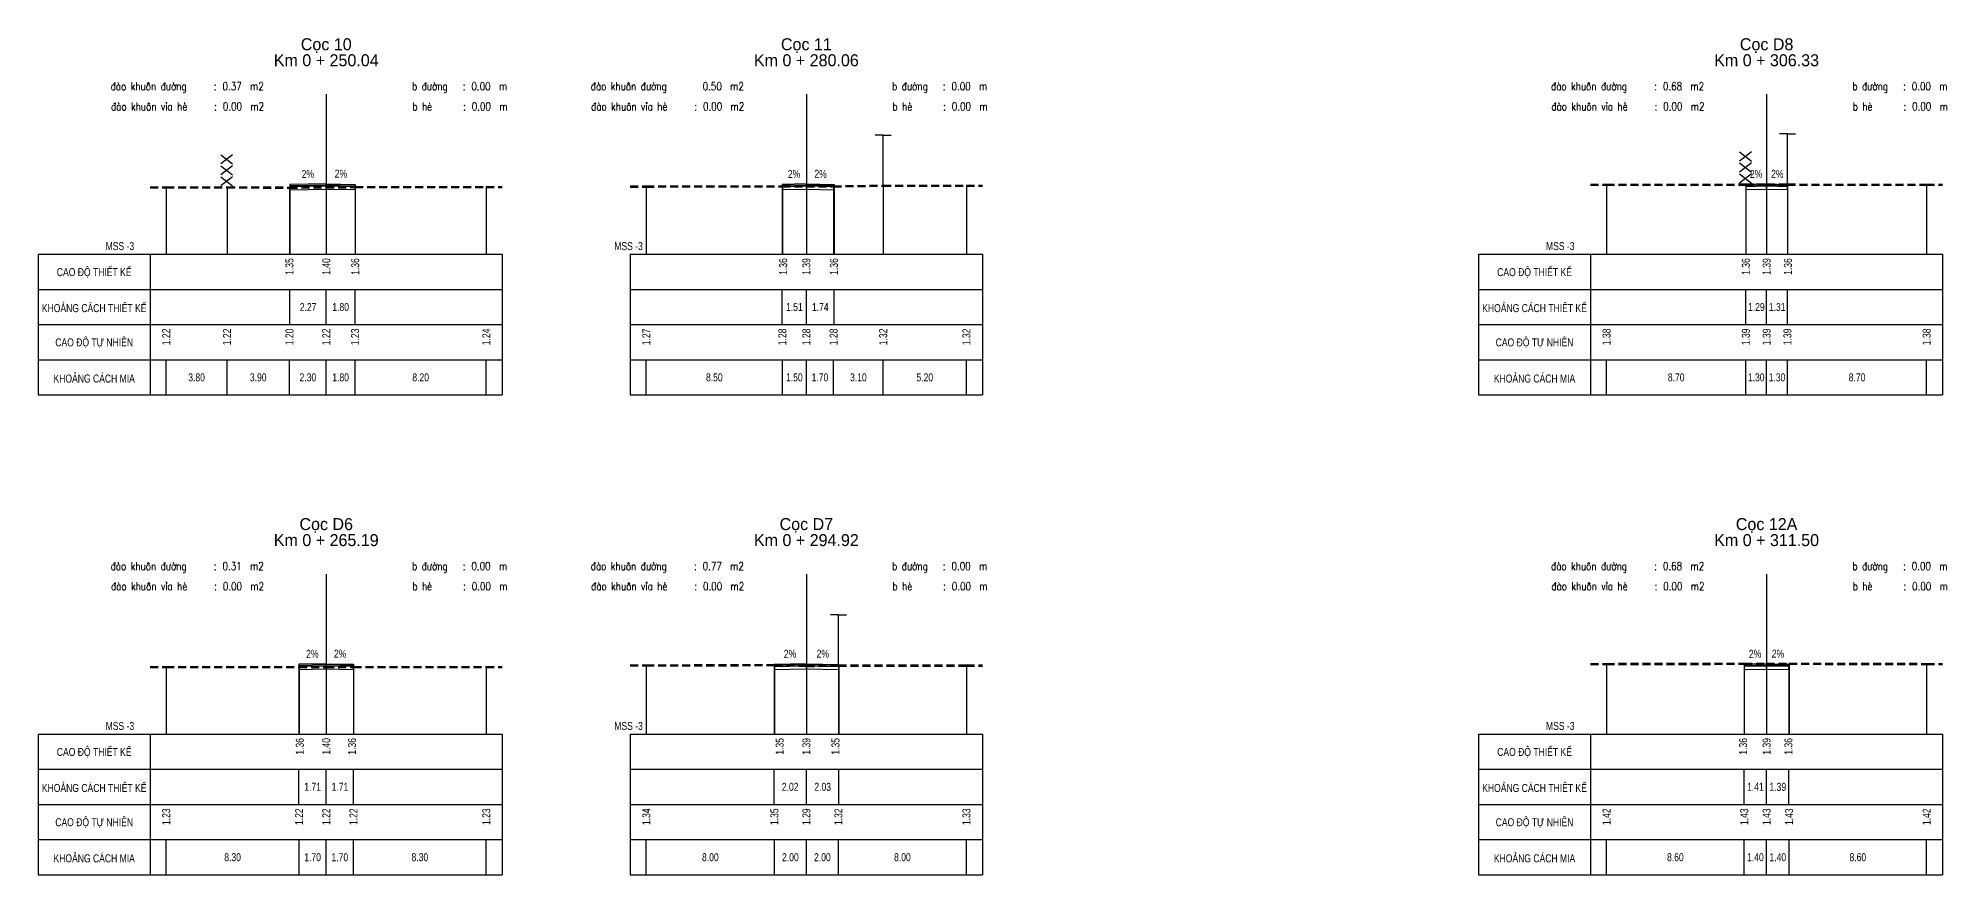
# Model space of a CAD drawing. Header units: inches. Extents: x 484 to 1266, y -181 to 819.
# Drawn here: x 969.6 to 1088.8, y -181.4 to -129.1 of the extents above; entities that cross this region are included whole.
import ezdxf
from ezdxf.enums import TextEntityAlignment as Align

# ---------------------------------------------------------------- set-up
doc = ezdxf.new("R2010")
doc.units = ezdxf.units.IN
doc.header["$MEASUREMENT"] = 0
doc.linetypes.add('HIDDEN', pattern=[0.375, 0.25, -0.125])
for name, color, linetype in [('Bang TN tu nhien', 3, 'Continuous'), ('Dien thiet ke TN', 2, 'Continuous'), ('Duong dong trac ngang tu nhien', 9, 'Continuous'), ('KH_VAT', 8, 'Continuous'), ('Khuon duong1', 14, 'Continuous'), ('Mat duong PD 1', 1, 'Continuous'), ('Trac ngang tu nhien', 3, 'Continuous'), ('TracNgang', 7, 'Continuous')]:
    doc.layers.add(name, color=color, linetype=linetype)
doc.layers.add('LC Text1', color=3, linetype='Continuous', lineweight=20)
doc.layers.add('LC Text2', color=7, linetype='Continuous', lineweight=25)
doc.styles.add('BangTN', font='viet buddy.shx', dxfattribs={"width": 0.8})
doc.styles.add('LC 3', font='vnsimli.shx', dxfattribs={"width": 0.75})

# ---------------------------------------------------------------- blocks, each defined once
blk = doc.blocks.new('HANGRAO')
at = {"color": 2, "linetype": 'Continuous'}
for p, q in [((-1.32, 6.67), (1.16, 4.76)), ((1.16, 6.67), (-1.32, 4.76)), ((1.16, 4.38), (-1.32, 2.47)), ((-1.32, 4.38), (1.16, 2.47)), ((-1.32, 2.09), (1.16, 0.18)), ((1.16, 2.09), (-1.32, 0.18))]:
    blk.add_line(p, q, dxfattribs=at)
blk = doc.blocks.new('ChieuDungVat3.dwg')
at = {"layer": 'KH_VAT', "color": 1, "xscale": 1.5, "yscale": 1.5, "zscale": 1.5}
blk.add_blockref('HANGRAO', (0, 0), dxfattribs=at)
blk = doc.blocks.new('CHIEUDUNGVAT12')
at = {"layer": 'KH_VAT', "color": 1}
for q in [(-2.5, 15.63), (2.5, 15.63)]:
    blk.add_line((0, 15.63), q, dxfattribs=at)
at = {"layer": 'KH_VAT', "color": 7}
blk.add_lwpolyline([(0, 0), (0, 15.63)], dxfattribs=at)
blk = doc.blocks.new('ChieuDungVat4.dwg')
at = {"layer": 'KH_VAT', "color": 1}
blk.add_blockref('CHIEUDUNGVAT12', (0, 0), dxfattribs=at)

msp = doc.modelspace()

# ---------------------------------------------------------------- linework, layer by layer
at = {"layer": 'Bang TN tu nhien', "color": 3}
for p, q in [((987.55, -132.61), (987.55, -142.61)), ((1017.55, -132.61), (1017.55, -142.61)), ((1077.55, -132.61), (1077.55, -142.61)), ((969.55, -142.61), (969.55, -151.41)), ((969.55, -142.61), (998.55, -142.61)), ((976.55, -142.61), (976.55, -151.41)), ((998.55, -142.61), (998.55, -151.41)), ((1006.55, -142.61), (1006.55, -151.41)), ((1006.55, -142.61), (1028.55, -142.61)), ((1028.55, -142.61), (1028.55, -151.41)), ((1059.55, -142.61), (1059.55, -151.41)), ((1059.55, -142.61), (1088.55, -142.61)), ((1066.55, -142.61), (1066.55, -151.41)), ((1088.55, -142.61), (1088.55, -151.41)), ((969.55, -144.81), (998.55, -144.81)), ((1006.55, -144.81), (1028.55, -144.81)), ((1059.55, -144.81), (1088.55, -144.81)), ((969.55, -147.01), (998.55, -147.01)), ((1006.55, -147.01), (1028.55, -147.01)), ((1059.55, -147.01), (1088.55, -147.01)), ((969.55, -149.21), (998.55, -149.21)), ((1006.55, -149.21), (1028.55, -149.21)), ((1059.55, -149.21), (1088.55, -149.21)), ((969.55, -151.41), (998.55, -151.41)), ((1006.55, -151.41), (1028.55, -151.41)), ((1059.55, -151.41), (1088.55, -151.41)), ((987.55, -162.61), (987.55, -172.61)), ((1017.55, -162.61), (1017.55, -172.61)), ((1077.55, -162.61), (1077.55, -172.61)), ((969.55, -172.61), (969.55, -181.41)), ((969.55, -172.61), (998.55, -172.61)), ((976.55, -172.61), (976.55, -181.41)), ((998.55, -172.61), (998.55, -181.41)), ((1006.55, -172.61), (1006.55, -181.41)), ((1006.55, -172.61), (1028.55, -172.61)), ((1028.55, -172.61), (1028.55, -181.41)), ((1059.55, -172.61), (1059.55, -181.41)), ((1059.55, -172.61), (1088.55, -172.61)), ((1066.55, -172.61), (1066.55, -181.41)), ((1088.55, -172.61), (1088.55, -181.41)), ((969.55, -174.81), (998.55, -174.81)), ((1006.55, -174.81), (1028.55, -174.81)), ((1059.55, -174.81), (1088.55, -174.81)), ((969.55, -177.01), (998.55, -177.01)), ((1006.55, -177.01), (1028.55, -177.01)), ((1059.55, -177.01), (1088.55, -177.01)), ((969.55, -179.21), (998.55, -179.21)), ((1006.55, -179.21), (1028.55, -179.21)), ((1059.55, -179.21), (1088.55, -179.21)), ((969.55, -181.41), (998.55, -181.41)), ((1006.55, -181.41), (1028.55, -181.41)), ((1059.55, -181.41), (1088.55, -181.41))]:
    msp.add_line(p, q, dxfattribs=at)
at = {"layer": 'Dien thiet ke TN'}
for p, q in [((985.28, -138.26), (985.28, -142.61)), ((985.28, -138.26), (985.28, -142.61)), ((985.28, -138.26), (985.28, -142.61)), ((985.28, -138.26), (985.28, -142.61)), ((985.28, -138.26), (985.28, -142.61)), ((987.55, -138.22), (987.55, -142.61)), ((987.55, -138.22), (987.55, -142.61)), ((989.35, -138.25), (989.35, -142.61)), ((989.35, -138.25), (989.35, -142.61)), ((989.35, -138.25), (989.35, -142.61)), ((989.35, -138.25), (989.35, -142.61)), ((989.35, -138.25), (989.35, -142.61)), ((1016.04, -138.25), (1016.04, -142.61)), ((1016.04, -138.25), (1016.04, -142.61)), ((1016.04, -138.25), (1016.04, -142.61)), ((1016.04, -138.25), (1016.04, -142.61)), ((1016.04, -138.25), (1016.04, -142.61)), ((1017.55, -138.22), (1017.55, -142.61)), ((1017.55, -138.22), (1017.55, -142.61)), ((1019.29, -138.26), (1019.29, -142.61)), ((1019.29, -138.26), (1019.29, -142.61)), ((1019.29, -138.26), (1019.29, -142.61)), ((1019.29, -138.26), (1019.29, -142.61)), ((1019.29, -138.26), (1019.29, -142.61)), ((1076.26, -138.25), (1076.26, -142.61)), ((1076.26, -138.25), (1076.26, -142.61)), ((1076.26, -138.25), (1076.26, -142.61)), ((1076.26, -138.25), (1076.26, -142.61)), ((1076.26, -138.25), (1076.26, -142.61)), ((1077.55, -138.22), (1077.55, -142.61)), ((1077.55, -138.22), (1077.55, -142.61)), ((1078.86, -138.25), (1078.86, -142.61)), ((1078.86, -138.25), (1078.86, -142.61)), ((1078.86, -138.25), (1078.86, -142.61)), ((1078.86, -138.25), (1078.86, -142.61)), ((1078.86, -138.25), (1078.86, -142.61)), ((985.84, -168.25), (985.84, -172.61)), ((985.84, -168.25), (985.84, -172.61)), ((985.84, -168.25), (985.84, -172.61)), ((985.84, -168.25), (985.84, -172.61)), ((985.84, -168.25), (985.84, -172.61)), ((987.55, -168.22), (987.55, -172.61)), ((987.55, -168.22), (987.55, -172.61)), ((989.26, -168.25), (989.26, -172.61)), ((989.26, -168.25), (989.26, -172.61)), ((989.26, -168.25), (989.26, -172.61)), ((989.26, -168.25), (989.26, -172.61)), ((989.26, -168.25), (989.26, -172.61)), ((1015.53, -168.26), (1015.53, -172.61)), ((1015.53, -168.26), (1015.53, -172.61)), ((1015.53, -168.26), (1015.53, -172.61)), ((1015.53, -168.26), (1015.53, -172.61)), ((1015.53, -168.26), (1015.53, -172.61)), ((1017.55, -168.22), (1017.55, -172.61)), ((1017.55, -168.22), (1017.55, -172.61)), ((1019.58, -168.26), (1019.58, -172.61)), ((1019.58, -168.26), (1019.58, -172.61)), ((1019.58, -168.26), (1019.58, -172.61)), ((1019.58, -168.26), (1019.58, -172.61)), ((1019.58, -168.26), (1019.58, -172.61)), ((1076.14, -168.25), (1076.14, -172.61)), ((1076.14, -168.25), (1076.14, -172.61)), ((1076.14, -168.25), (1076.14, -172.61)), ((1076.14, -168.25), (1076.14, -172.61)), ((1076.14, -168.25), (1076.14, -172.61)), ((1077.55, -168.23), (1077.55, -172.61)), ((1077.55, -168.23), (1077.55, -172.61)), ((1078.94, -168.25), (1078.94, -172.61)), ((1078.94, -168.25), (1078.94, -172.61)), ((1078.94, -168.25), (1078.94, -172.61)), ((1078.94, -168.25), (1078.94, -172.61)), ((1078.94, -168.25), (1078.94, -172.61))]:
    msp.add_line(p, q, dxfattribs=at)
at = {"layer": 'Duong dong trac ngang tu nhien', "color": 8}
for p, q in [((1007.55, -138.34), (1007.55, -142.61)), ((1016.05, -138.33), (1016.05, -142.61)), ((1017.55, -138.33), (1017.55, -142.61)), ((1019.25, -138.33), (1019.25, -142.61)), ((1022.35, -138.29), (1022.35, -142.61)), ((1027.55, -138.29), (1027.55, -142.61)), ((1067.55, -138.23), (1067.55, -142.61)), ((1076.25, -138.22), (1076.25, -142.61)), ((1077.55, -138.22), (1077.55, -142.61)), ((1078.85, -138.22), (1078.85, -142.61)), ((1087.55, -138.23), (1087.55, -142.61)), ((977.55, -138.39), (977.55, -142.61)), ((981.35, -138.39), (981.35, -142.61)), ((985.25, -138.41), (985.25, -142.61)), ((987.55, -138.39), (987.55, -142.61)), ((989.35, -138.38), (989.35, -142.61)), ((997.55, -138.38), (997.55, -142.61)), ((977.55, -168.39), (977.55, -172.61)), ((985.85, -168.39), (985.85, -172.61)), ((987.55, -168.39), (987.55, -172.61)), ((989.25, -168.39), (989.25, -172.61)), ((997.55, -168.38), (997.55, -172.61)), ((1007.55, -168.28), (1007.55, -172.61)), ((1015.55, -168.26), (1015.55, -172.61)), ((1017.55, -168.32), (1017.55, -172.61)), ((1019.55, -168.29), (1019.55, -172.61)), ((1027.55, -168.29), (1027.55, -172.61)), ((1067.55, -168.19), (1067.55, -172.61)), ((1076.15, -168.18), (1076.15, -172.61)), ((1077.55, -168.18), (1077.55, -172.61)), ((1078.95, -168.18), (1078.95, -172.61)), ((1087.55, -168.19), (1087.55, -172.61))]:
    msp.add_line(p, q, dxfattribs=at)
at = {"layer": 'Khuon duong1', "color": 4}
for points in [[(985.28, -138.26), (985.28, -138.31), (985.28, -138.38), (985.28, -138.58), (987.55, -138.54), (987.55, -138.34), (987.55, -138.27), (987.55, -138.22)], [(987.55, -138.22), (987.55, -138.27), (987.55, -138.34), (987.55, -138.54), (989.35, -138.57), (989.35, -138.37), (989.35, -138.3), (989.35, -138.25)], [(1016.04, -138.25), (1016.04, -138.3), (1016.04, -138.37), (1016.04, -138.57), (1017.55, -138.54), (1017.55, -138.34), (1017.55, -138.27), (1017.55, -138.22)], [(1017.55, -138.22), (1017.55, -138.27), (1017.55, -138.34), (1017.55, -138.54), (1019.29, -138.58), (1019.29, -138.38), (1019.29, -138.31), (1019.29, -138.26)], [(1076.26, -138.25), (1076.26, -138.3), (1076.26, -138.37), (1076.26, -138.57), (1077.55, -138.54), (1077.55, -138.34), (1077.55, -138.27), (1077.55, -138.22)], [(1077.55, -138.22), (1077.55, -138.27), (1077.55, -138.34), (1077.55, -138.54), (1078.86, -138.57), (1078.86, -138.37), (1078.86, -138.3), (1078.86, -138.25)], [(985.84, -168.25), (985.84, -168.3), (985.84, -168.37), (985.84, -168.57), (987.55, -168.54), (987.55, -168.34), (987.55, -168.27), (987.55, -168.22)], [(987.55, -168.22), (987.55, -168.27), (987.55, -168.34), (987.55, -168.54), (989.26, -168.57), (989.26, -168.37), (989.26, -168.3), (989.26, -168.25)], [(1015.53, -168.26), (1015.53, -168.31), (1015.53, -168.38), (1015.53, -168.58), (1017.55, -168.54), (1017.55, -168.34), (1017.55, -168.27), (1017.55, -168.22)], [(1017.55, -168.22), (1017.55, -168.27), (1017.55, -168.34), (1017.55, -168.54), (1019.58, -168.58), (1019.58, -168.38), (1019.58, -168.31), (1019.58, -168.26)], [(1076.14, -168.25), (1076.14, -168.3), (1076.14, -168.37), (1076.14, -168.57), (1077.55, -168.55), (1077.55, -168.35), (1077.55, -168.28), (1077.55, -168.23)], [(1077.55, -168.23), (1077.55, -168.28), (1077.55, -168.35), (1077.55, -168.55), (1078.94, -168.57), (1078.94, -168.37), (1078.94, -168.3), (1078.94, -168.25)]]:
    msp.add_lwpolyline(points, dxfattribs=at)
at = {"layer": 'Khuon duong1', "color": 2}
for points in [[(985.28, -138.31), (987.55, -138.27)], [(987.55, -138.27), (989.35, -138.3)], [(1016.04, -138.3), (1017.55, -138.27)], [(1017.55, -138.27), (1019.29, -138.31)], [(1076.26, -138.3), (1077.55, -138.27)], [(1077.55, -138.27), (1078.86, -138.3)], [(985.84, -168.3), (987.55, -168.27)], [(987.55, -168.27), (989.26, -168.3)], [(1015.53, -168.31), (1017.55, -168.27)], [(1017.55, -168.27), (1019.58, -168.31)], [(1076.14, -168.3), (1077.55, -168.28)], [(1077.55, -168.28), (1078.94, -168.3)]]:
    msp.add_lwpolyline(points, dxfattribs=at)
at = {"layer": 'Khuon duong1', "color": 3}
for points in [[(985.28, -138.38), (987.55, -138.34)], [(987.55, -138.34), (989.35, -138.37)], [(1016.04, -138.37), (1017.55, -138.34)], [(1017.55, -138.34), (1019.29, -138.38)], [(1076.26, -138.37), (1077.55, -138.34)], [(1077.55, -138.34), (1078.86, -138.37)], [(985.84, -168.37), (987.55, -168.34)], [(987.55, -168.34), (989.26, -168.37)], [(1015.53, -168.38), (1017.55, -168.34)], [(1017.55, -168.34), (1019.58, -168.38)], [(1076.14, -168.37), (1077.55, -168.35)], [(1077.55, -168.35), (1078.94, -168.37)]]:
    msp.add_lwpolyline(points, dxfattribs=at)
at = {"layer": 'Mat duong PD 1'}
for points in [[(987.55, -138.22), (985.28, -138.26)], [(987.55, -138.22), (989.35, -138.25)], [(1017.55, -138.22), (1016.04, -138.25)], [(1017.55, -138.22), (1019.29, -138.26)], [(1077.55, -138.22), (1076.26, -138.25)], [(1077.55, -138.22), (1078.86, -138.25)], [(987.55, -168.22), (985.84, -168.25)], [(987.55, -168.22), (989.26, -168.25)], [(1017.55, -168.22), (1015.53, -168.26)], [(1017.55, -168.22), (1019.58, -168.26)], [(1077.55, -168.23), (1076.14, -168.25)], [(1077.55, -168.23), (1078.94, -168.25)]]:
    msp.add_lwpolyline(points, dxfattribs=at)
at = {"layer": 'Trac ngang tu nhien', "color": 4, "linetype": 'HIDDEN', "ltscale": 2}
for points in [[(1006.55, -138.34), (1007.55, -138.34), (1016.05, -138.33), (1017.55, -138.33), (1019.25, -138.33), (1022.35, -138.29), (1027.55, -138.29), (1028.55, -138.29)], [(1066.55, -138.23), (1067.55, -138.23), (1076.25, -138.22), (1077.55, -138.22), (1078.85, -138.22), (1087.55, -138.23), (1088.55, -138.23)], [(1066.55, -138.3), (1067.55, -138.3), (1076.25, -138.29), (1077.55, -138.29), (1078.85, -138.29), (1087.55, -138.3), (1088.55, -138.3)], [(976.55, -138.39), (977.55, -138.39), (981.35, -138.39), (985.25, -138.41), (987.55, -138.39), (989.35, -138.38), (997.55, -138.38), (998.55, -138.38)], [(976.55, -138.46), (977.55, -138.46), (981.35, -138.46), (985.25, -138.48), (987.55, -138.46), (989.35, -138.45), (997.55, -138.45), (998.55, -138.45)], [(1006.55, -138.41), (1007.55, -138.41), (1016.05, -138.4), (1017.55, -138.4), (1019.25, -138.4), (1022.35, -138.36), (1027.55, -138.36), (1028.55, -138.36)], [(976.55, -168.39), (977.55, -168.39), (985.85, -168.39), (987.55, -168.39), (989.25, -168.39), (997.55, -168.38), (998.55, -168.38)], [(976.55, -168.46), (977.55, -168.46), (985.85, -168.46), (987.55, -168.46), (989.25, -168.46), (997.55, -168.45), (998.55, -168.45)], [(1006.55, -168.28), (1007.55, -168.28), (1015.55, -168.26), (1017.55, -168.32), (1019.55, -168.29), (1027.55, -168.29), (1028.55, -168.29)], [(1006.55, -168.35), (1007.55, -168.35), (1015.55, -168.33), (1017.55, -168.39), (1019.55, -168.36), (1027.55, -168.36), (1028.55, -168.36)], [(1066.55, -168.19), (1067.55, -168.19), (1076.15, -168.18), (1077.55, -168.18), (1078.95, -168.18), (1087.55, -168.19), (1088.55, -168.19)], [(1066.55, -168.26), (1067.55, -168.26), (1076.15, -168.25), (1077.55, -168.25), (1078.95, -168.25), (1087.55, -168.26), (1088.55, -168.26)]]:
    msp.add_lwpolyline(points, dxfattribs=at)
at = {"layer": 'TracNgang', "color": 2}
for p, q in [((985.28, -147.01), (985.28, -144.81)), ((987.55, -147.01), (987.55, -144.81)), ((989.35, -147.01), (989.35, -144.81)), ((1016.04, -147.01), (1016.04, -144.81)), ((1017.55, -147.01), (1017.55, -144.81)), ((1019.29, -147.01), (1019.29, -144.81)), ((1076.26, -147.01), (1076.26, -144.81)), ((1077.55, -147.01), (1077.55, -144.81)), ((1078.86, -147.01), (1078.86, -144.81)), ((985.84, -177.01), (985.84, -174.81)), ((987.55, -177.01), (987.55, -174.81)), ((989.26, -177.01), (989.26, -174.81)), ((1015.53, -177.01), (1015.53, -174.81)), ((1015.53, -177.01), (1015.53, -174.81)), ((1017.55, -177.01), (1017.55, -174.81)), ((1019.58, -177.01), (1019.58, -174.81)), ((1076.14, -177.01), (1076.14, -174.81)), ((1077.55, -177.01), (1077.55, -174.81)), ((1078.94, -177.01), (1078.94, -174.81))]:
    msp.add_line(p, q, dxfattribs=at)
at = {"layer": 'TracNgang', "color": 3}
for p, q in [((977.55, -151.41), (977.55, -149.21)), ((981.35, -151.41), (981.35, -149.21)), ((985.25, -151.41), (985.25, -149.21)), ((987.55, -151.41), (987.55, -149.21)), ((989.35, -151.41), (989.35, -149.21)), ((997.55, -151.41), (997.55, -149.21)), ((1007.55, -151.41), (1007.55, -149.21)), ((1016.05, -151.41), (1016.05, -149.21)), ((1017.55, -151.41), (1017.55, -149.21)), ((1019.25, -151.41), (1019.25, -149.21)), ((1022.35, -151.41), (1022.35, -149.21)), ((1027.55, -151.41), (1027.55, -149.21)), ((1067.55, -151.41), (1067.55, -149.21)), ((1076.25, -151.41), (1076.25, -149.21)), ((1077.55, -151.41), (1077.55, -149.21)), ((1078.85, -151.41), (1078.85, -149.21)), ((1087.55, -151.41), (1087.55, -149.21)), ((977.55, -181.41), (977.55, -179.21)), ((985.85, -181.41), (985.85, -179.21)), ((987.55, -181.41), (987.55, -179.21)), ((989.25, -181.41), (989.25, -179.21)), ((997.55, -181.41), (997.55, -179.21)), ((1007.55, -181.41), (1007.55, -179.21)), ((1015.55, -181.41), (1015.55, -179.21)), ((1017.55, -181.41), (1017.55, -179.21)), ((1019.55, -181.41), (1019.55, -179.21)), ((1027.55, -181.41), (1027.55, -179.21)), ((1067.55, -181.41), (1067.55, -179.21)), ((1076.15, -181.41), (1076.15, -179.21)), ((1077.55, -181.41), (1077.55, -179.21)), ((1078.95, -181.41), (1078.95, -179.21)), ((1087.55, -181.41), (1087.55, -179.21))]:
    msp.add_line(p, q, dxfattribs=at)

# ---------------------------------------------------------------- block references
at = {"color": 3, "xscale": 0.1999999999999993, "yscale": 0.1999999999999993, "zscale": 0.1999999999999993}
for name, p in [('ChieuDungVat4.dwg', (1022.35, -138.29)), ('ChieuDungVat4.dwg', (1078.85, -138.22)), ('ChieuDungVat3.dwg', (981.35, -138.39)), ('ChieuDungVat3.dwg', (1076.25, -138.22)), ('ChieuDungVat4.dwg', (1019.55, -168.29))]:
    msp.add_blockref(name, p, dxfattribs=at)

# ---------------------------------------------------------------- texts
at = {"layer": 'Bang TN tu nhien', "color": 3, "style": 'BangTN', "width": 0.8}
for s, p in [('CAO ĐỘ THIẾT KẾ', (973.05, -143.71)), ('CAO ĐỘ THIẾT KẾ', (1063.05, -143.71)), ('KHOẢNG CÁCH THIÊT KẾ', (973.05, -145.91)), ('KHOẢNG CÁCH THIÊT KẾ', (1063.05, -145.91)), ('CAO ĐỘ TỰ NHIÊN', (973.05, -148.11)), ('CAO ĐỘ TỰ NHIÊN', (1063.05, -148.11)), ('KHOẢNG CÁCH MIA', (973.05, -150.31)), ('KHOẢNG CÁCH MIA', (1063.05, -150.31)), ('CAO ĐỘ THIẾT KẾ', (973.05, -173.71)), ('CAO ĐỘ THIẾT KẾ', (1063.05, -173.71)), ('KHOẢNG CÁCH THIÊT KẾ', (973.05, -175.91)), ('KHOẢNG CÁCH THIÊT KẾ', (1063.05, -175.91)), ('CAO ĐỘ TỰ NHIÊN', (973.05, -178.11)), ('CAO ĐỘ TỰ NHIÊN', (1063.05, -178.11)), ('KHOẢNG CÁCH MIA', (973.05, -180.31)), ('KHOẢNG CÁCH MIA', (1063.05, -180.31))]:
    msp.add_text(s, height=0.5, dxfattribs=at).set_placement(p, align=Align.MIDDLE)
at = {"layer": 'Dien thiet ke TN', "color": 2, "style": 'BangTN', "width": 0.8}
for rotation, p in [(1.1458, (986.41, -137.99)), (358.8542, (988.46, -137.98)), (1.1458, (1016.79, -137.99)), (358.8542, (1018.43, -137.99)), (1.1458, (1076.9, -137.99)), (358.8542, (1078.21, -137.99)), (1.1458, (986.69, -167.99)), (358.8542, (988.41, -167.99)), (1.1458, (1016.54, -167.99)), (358.8542, (1018.57, -167.99)), (1.1458, (1076.84, -167.99)), (358.8542, (1078.25, -167.99))]:
    msp.add_text('2%', height=0.5, rotation=rotation, dxfattribs=at).set_placement(p, align=Align.BOTTOM_CENTER)
at = {"layer": 'LC Text1', "color": 3, "style": 'LC 3', "width": 0.8}
for s, p in [('®µo khu«n ®\xadêng', (974.08, -132.36)), (':', (980.53, -132.36)), ('0.37', (981.07, -132.36)), ('m2', (982.79, -132.36)), ('b ®\xadêng', (992.91, -132.36)), (':', (996.08, -132.36)), ('0.00', (996.62, -132.36)), ('m', (998.34, -132.36)), ('®µo khu«n ®\xadêng', (1004.08, -132.36)), ('0.50', (1011.07, -132.36)), ('m2', (1012.79, -132.36)), ('b ®\xadêng', (1022.91, -132.36)), (':', (1026.08, -132.36)), ('0.00', (1026.62, -132.36)), ('m', (1028.34, -132.36)), ('®µo khu«n ®\xadêng', (1064.08, -132.36)), (':', (1070.53, -132.36)), ('0.68', (1071.07, -132.36)), ('m2', (1072.79, -132.36)), ('b ®\xadêng', (1082.91, -132.36)), (':', (1086.08, -132.36)), ('0.00', (1086.62, -132.36)), ('m', (1088.34, -132.36)), ('®µo khu«n vØa hÌ', (974.1, -133.62)), (':', (980.55, -133.62)), ('0.00', (981.09, -133.62)), ('m2', (982.81, -133.62)), ('b hÌ', (992.93, -133.62)), (':', (996.1, -133.62)), ('0.00', (996.64, -133.62)), ('m', (998.36, -133.62)), ('®µo khu«n vØa hÌ', (1004.1, -133.62)), (':', (1010.55, -133.62)), ('0.00', (1011.09, -133.62)), ('m2', (1012.81, -133.62)), ('b hÌ', (1022.93, -133.62)), (':', (1026.1, -133.62)), ('0.00', (1026.64, -133.62)), ('m', (1028.36, -133.62)), ('®µo khu«n vØa hÌ', (1064.1, -133.62)), (':', (1070.55, -133.62)), ('0.00', (1071.09, -133.62)), ('m2', (1072.81, -133.62)), ('b hÌ', (1082.93, -133.62)), (':', (1086.1, -133.62)), ('0.00', (1086.64, -133.62)), ('m', (1088.36, -133.62)), ('®µo khu«n ®\xadêng', (974.08, -162.36)), (':', (980.53, -162.36)), ('0.31', (981.07, -162.36)), ('m2', (982.79, -162.36)), ('b ®\xadêng', (992.91, -162.36)), (':', (996.08, -162.36)), ('0.00', (996.62, -162.36)), ('m', (998.34, -162.36)), ('®µo khu«n ®\xadêng', (1004.08, -162.36)), (':', (1010.53, -162.36)), ('0.77', (1011.07, -162.36)), ('m2', (1012.79, -162.36)), ('b ®\xadêng', (1022.91, -162.36)), (':', (1026.08, -162.36)), ('0.00', (1026.62, -162.36)), ('m', (1028.34, -162.36)), ('®µo khu«n ®\xadêng', (1064.08, -162.36)), (':', (1070.53, -162.36)), ('0.68', (1071.07, -162.36)), ('m2', (1072.79, -162.36)), ('b ®\xadêng', (1082.91, -162.36)), (':', (1086.08, -162.36)), ('0.00', (1086.62, -162.36)), ('m', (1088.34, -162.36)), ('®µo khu«n vØa hÌ', (974.1, -163.62)), (':', (980.55, -163.62)), ('0.00', (981.09, -163.62)), ('m2', (982.81, -163.62)), ('b hÌ', (992.93, -163.62)), (':', (996.1, -163.62)), ('0.00', (996.64, -163.62)), ('m', (998.36, -163.62)), ('®µo khu«n vØa hÌ', (1004.1, -163.62)), (':', (1010.55, -163.62)), ('0.00', (1011.09, -163.62)), ('m2', (1012.81, -163.62)), ('b hÌ', (1022.93, -163.62)), (':', (1026.1, -163.62)), ('0.00', (1026.64, -163.62)), ('m', (1028.36, -163.62)), ('®µo khu«n vØa hÌ', (1064.1, -163.62)), (':', (1070.55, -163.62)), ('0.00', (1071.09, -163.62)), ('m2', (1072.81, -163.62)), ('b hÌ', (1082.93, -163.62)), (':', (1086.1, -163.62)), ('0.00', (1086.64, -163.62)), ('m', (1088.36, -163.62))]:
    msp.add_text(s, height=0.5, rotation=359.9992, dxfattribs=at).set_placement(p)
at = {"layer": 'LC Text2', "color": 3, "style": 'BangTN'}
for s, p in [('Cọc 10', (987.55, -129.86)), ('Cọc 11', (1017.55, -129.86)), ('Cọc D8', (1077.55, -129.86)), ('Km 0 + 250.04', (987.55, -130.86)), ('Km 0 + 280.06', (1017.55, -130.86)), ('Km 0 + 306.33', (1077.55, -130.86)), ('Cọc D6', (987.55, -159.86)), ('Cọc D7', (1017.55, -159.86)), ('Cọc 12A', (1077.55, -159.86)), ('Km 0 + 265.19', (987.55, -160.86)), ('Km 0 + 294.92', (1017.55, -160.86)), ('Km 0 + 311.50', (1077.55, -160.86))]:
    msp.add_text(s, height=0.75, dxfattribs=at).set_placement(p, align=Align.CENTER)
at = {"layer": 'LC Text2', "color": 3, "char_height": 0.5, "style": 'BangTN'}
for insert, attachment_point in [((975.55, -142.36), 9), ((1005.55, -142.36), 7), ((1065.55, -142.36), 9), ((975.55, -172.36), 9), ((1005.55, -172.36), 7), ((1065.55, -172.36), 9)]:
    msp.add_mtext('MSS -3', dxfattribs=dict(at, insert=insert, attachment_point=attachment_point))
at = {"layer": 'TracNgang', "color": 2, "style": 'BangTN', "width": 0.8}
for s, p in [('1.35', (985.25, -142.86)), ('1.40', (987.55, -142.86)), ('1.36', (989.36, -142.86)), ('1.36', (1016.1, -142.86)), ('1.39', (1017.55, -142.86)), ('1.36', (1019.27, -142.86)), ('1.36', (1076.25, -142.86)), ('1.39', (1077.55, -142.86)), ('1.36', (1078.88, -142.86)), ('1.36', (985.9, -172.86)), ('1.40', (987.55, -172.86)), ('1.36', (989.16, -172.86)), ('1.35', (1015.88, -172.86)), ('1.39', (1017.55, -172.86)), ('1.35', (1019.37, -172.86)), ('1.36', (1076.08, -172.86)), ('1.39', (1077.55, -172.86)), ('1.36', (1078.91, -172.86))]:
    msp.add_text(s, height=0.5, rotation=90, dxfattribs=at).set_placement(p, align=Align.MIDDLE_RIGHT)
for s, p in [('2.27', (986.42, -145.91)), ('1.80', (988.45, -145.91)), ('1.51', (1016.8, -145.91)), ('1.74', (1018.42, -145.91)), ('1.29', (1076.91, -145.91)), ('1.31', (1078.21, -145.91)), ('1.71', (986.7, -175.91)), ('1.71', (988.41, -175.91)), ('2.02', (1016.54, -175.91)), ('2.03', (1018.57, -175.91)), ('1.41', (1076.85, -175.91)), ('1.39', (1078.25, -175.91))]:
    msp.add_text(s, height=0.5, dxfattribs=at).set_placement(p, align=Align.MIDDLE)
at = {"layer": 'TracNgang', "color": 3, "style": 'BangTN', "width": 0.8}
for s, p in [('1.22', (977.55, -147.26)), ('1.22', (981.35, -147.26)), ('1.20', (985.25, -147.26)), ('1.22', (987.55, -147.26)), ('1.23', (989.35, -147.26)), ('1.24', (997.55, -147.26)), ('1.27', (1007.55, -147.26)), ('1.28', (1016.05, -147.26)), ('1.28', (1017.55, -147.26)), ('1.28', (1019.25, -147.26)), ('1.32', (1022.35, -147.26)), ('1.32', (1027.55, -147.26)), ('1.38', (1067.55, -147.26)), ('1.39', (1076.25, -147.26)), ('1.39', (1077.55, -147.26)), ('1.39', (1078.85, -147.26)), ('1.38', (1087.55, -147.26)), ('1.23', (977.55, -177.26)), ('1.22', (985.85, -177.26)), ('1.22', (987.55, -177.26)), ('1.22', (989.25, -177.26)), ('1.23', (997.55, -177.26)), ('1.34', (1007.55, -177.26)), ('1.35', (1015.55, -177.26)), ('1.29', (1017.55, -177.26)), ('1.32', (1019.55, -177.26)), ('1.33', (1027.55, -177.26)), ('1.42', (1067.55, -177.26)), ('1.43', (1076.15, -177.26)), ('1.43', (1077.55, -177.26)), ('1.43', (1078.95, -177.26)), ('1.42', (1087.55, -177.26))]:
    msp.add_text(s, height=0.5, rotation=90, dxfattribs=at).set_placement(p, align=Align.MIDDLE_RIGHT)
for s, p in [('3.80', (979.45, -150.31)), ('3.90', (983.3, -150.31)), ('2.30', (986.4, -150.31)), ('1.80', (988.45, -150.31)), ('8.20', (993.45, -150.31)), ('8.50', (1011.8, -150.31)), ('1.50', (1016.8, -150.31)), ('1.70', (1018.4, -150.31)), ('3.10', (1020.8, -150.31)), ('5.20', (1024.95, -150.31)), ('8.70', (1071.9, -150.31)), ('1.30', (1076.9, -150.31)), ('1.30', (1078.2, -150.31)), ('8.70', (1083.2, -150.31)), ('8.30', (981.7, -180.31)), ('1.70', (986.7, -180.31)), ('1.70', (988.4, -180.31)), ('8.30', (993.4, -180.31)), ('8.00', (1011.55, -180.31)), ('2.00', (1016.55, -180.31)), ('2.00', (1018.55, -180.31)), ('8.00', (1023.55, -180.31)), ('8.60', (1071.85, -180.31)), ('1.40', (1076.85, -180.31)), ('1.40', (1078.25, -180.31)), ('8.60', (1083.25, -180.31))]:
    msp.add_text(s, height=0.5, dxfattribs=at).set_placement(p, align=Align.MIDDLE)

doc.saveas('drawing.dxf')
